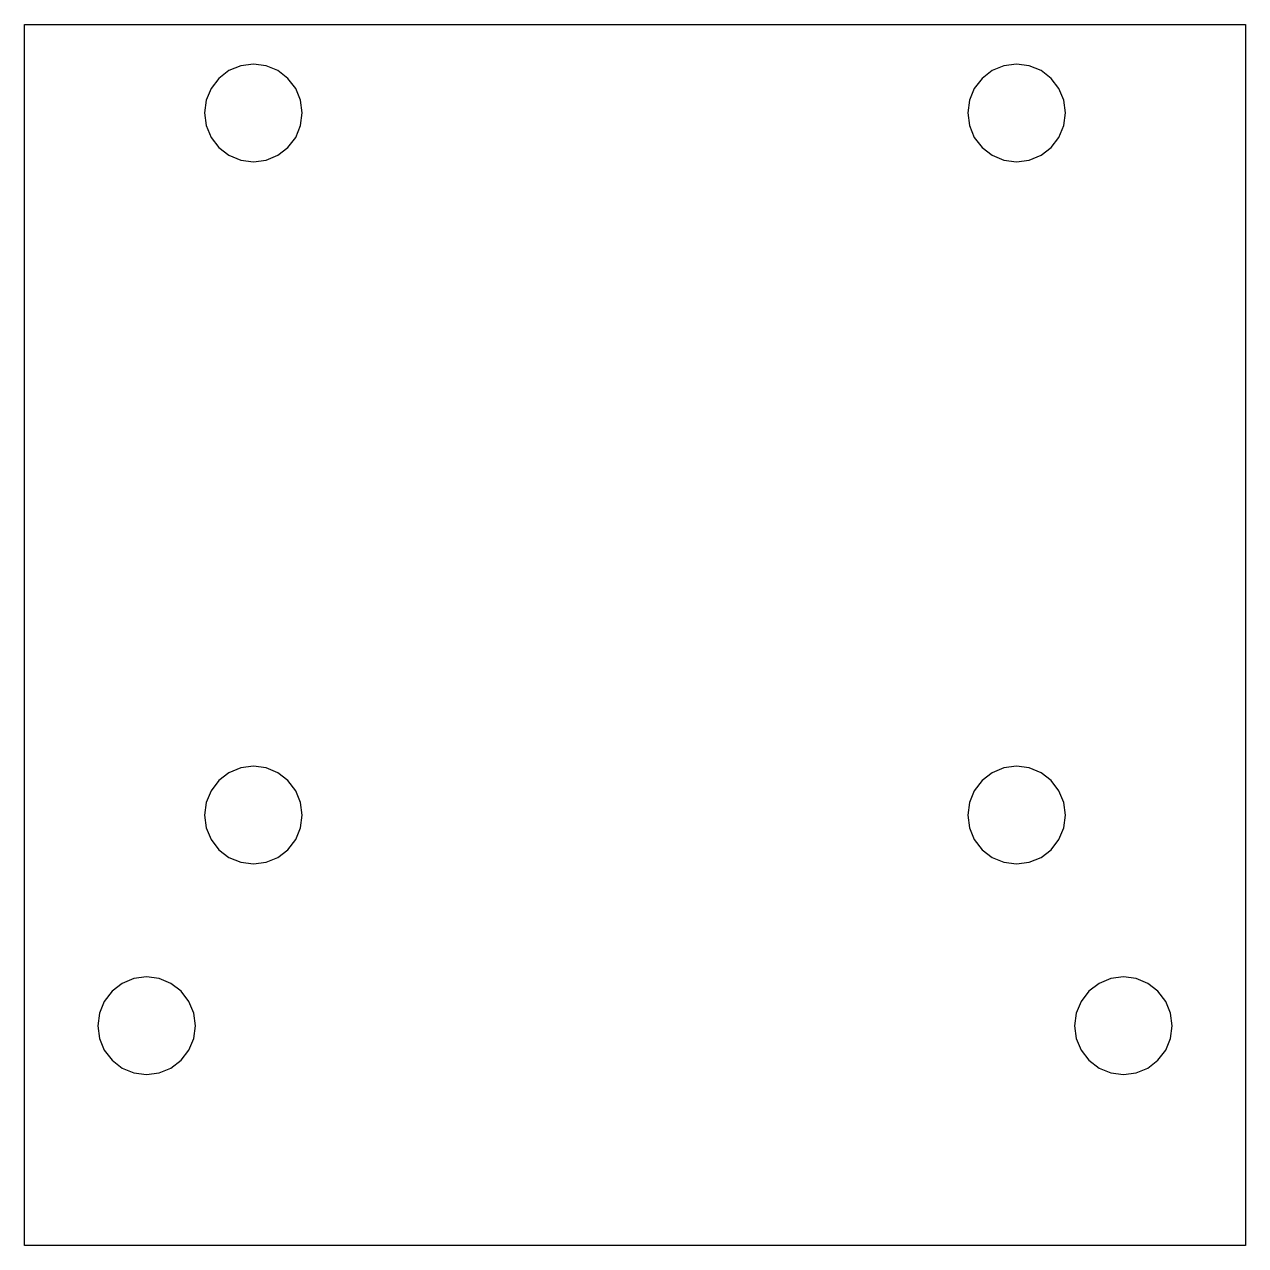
# Model space of a CAD drawing. Header units: metres. Extents: x -249.7 to -209.7, y -731.5 to -691.5.
import ezdxf

# ---------------------------------------------------------------- set-up
doc = ezdxf.new("R2010")
doc.units = ezdxf.units.M

msp = doc.modelspace()

# ---------------------------------------------------------------- linework, layer by layer
at = {"layer": 'Layer0'}
for points in [[(-249.738, -691.481, 0), (-209.738, -691.481, 0), (-209.738, -731.481, 0), (-249.738, -731.481, 0), (-249.738, -691.481, 0)], [(-243.784, -694.795, 0), (-243.624, -695.181, 0), (-243.37, -695.513, 0), (-243.038, -695.767, 0), (-242.652, -695.927, 0), (-242.238, -695.981, 0), (-241.824, -695.927, 0), (-241.438, -695.767, 0), (-241.107, -695.513, 0), (-240.852, -695.181, 0), (-240.693, -694.795, 0), (-240.638, -694.381, 0), (-240.693, -693.967, 0), (-240.852, -693.581, 0), (-241.107, -693.25, 0), (-241.438, -692.996, 0), (-241.824, -692.836, 0), (-242.238, -692.781, 0), (-242.652, -692.836, 0), (-243.038, -692.996, 0), (-243.37, -693.25, 0), (-243.624, -693.581, 0), (-243.784, -693.967, 0), (-243.838, -694.381, 0), (-243.784, -694.795, 0)], [(-215.693, -693.967, 0), (-215.852, -693.581, 0), (-216.107, -693.25, 0), (-216.438, -692.996, 0), (-216.824, -692.836, 0), (-217.238, -692.781, 0), (-217.652, -692.836, 0), (-218.038, -692.996, 0), (-218.37, -693.25, 0), (-218.624, -693.581, 0), (-218.784, -693.967, 0), (-218.838, -694.381, 0), (-218.784, -694.795, 0), (-218.624, -695.181, 0), (-218.37, -695.513, 0), (-218.038, -695.767, 0), (-217.652, -695.927, 0), (-217.238, -695.981, 0), (-216.824, -695.927, 0), (-216.438, -695.767, 0), (-216.107, -695.513, 0), (-215.852, -695.181, 0), (-215.693, -694.795, 0), (-215.638, -694.381, 0), (-215.693, -693.967, 0)], [(-243.038, -715.996, 0), (-243.369, -716.25, 0), (-243.624, -716.581, 0), (-243.784, -716.967, 0), (-243.838, -717.381, 0), (-243.784, -717.795, 0), (-243.624, -718.181, 0), (-243.369, -718.513, 0), (-243.038, -718.767, 0), (-242.652, -718.927, 0), (-242.238, -718.981, 0), (-241.824, -718.927, 0), (-241.438, -718.767, 0), (-241.107, -718.513, 0), (-240.852, -718.181, 0), (-240.693, -717.795, 0), (-240.638, -717.381, 0), (-240.693, -716.967, 0), (-240.852, -716.581, 0), (-241.107, -716.25, 0), (-241.438, -715.996, 0), (-241.824, -715.836, 0), (-242.238, -715.781, 0), (-242.652, -715.836, 0), (-243.038, -715.996, 0)], [(-216.824, -715.836, 0), (-217.238, -715.781, 0), (-217.652, -715.836, 0), (-218.038, -715.996, 0), (-218.369, -716.25, 0), (-218.624, -716.581, 0), (-218.784, -716.967, 0), (-218.838, -717.381, 0), (-218.784, -717.795, 0), (-218.624, -718.181, 0), (-218.369, -718.513, 0), (-218.038, -718.767, 0), (-217.652, -718.927, 0), (-217.238, -718.981, 0), (-216.824, -718.927, 0), (-216.438, -718.767, 0), (-216.107, -718.513, 0), (-215.852, -718.181, 0), (-215.693, -717.795, 0), (-215.638, -717.381, 0), (-215.693, -716.967, 0), (-215.852, -716.581, 0), (-216.107, -716.25, 0), (-216.438, -715.996, 0), (-216.824, -715.836, 0)], [(-244.138, -724.281, 0), (-244.193, -723.867, 0), (-244.352, -723.481, 0), (-244.607, -723.15, 0), (-244.938, -722.896, 0), (-245.324, -722.736, 0), (-245.738, -722.681, 0), (-246.152, -722.736, 0), (-246.538, -722.896, 0), (-246.869, -723.15, 0), (-247.124, -723.481, 0), (-247.284, -723.867, 0), (-247.338, -724.281, 0), (-247.284, -724.695, 0), (-247.124, -725.081, 0), (-246.869, -725.413, 0), (-246.538, -725.667, 0), (-246.152, -725.827, 0), (-245.738, -725.881, 0), (-245.324, -725.827, 0), (-244.938, -725.667, 0), (-244.607, -725.413, 0), (-244.352, -725.081, 0), (-244.193, -724.695, 0), (-244.138, -724.281, 0)], [(-212.193, -724.695, 0), (-212.138, -724.281, 0), (-212.193, -723.867, 0), (-212.352, -723.481, 0), (-212.607, -723.15, 0), (-212.938, -722.896, 0), (-213.324, -722.736, 0), (-213.738, -722.681, 0), (-214.152, -722.736, 0), (-214.538, -722.896, 0), (-214.869, -723.15, 0), (-215.124, -723.481, 0), (-215.284, -723.867, 0), (-215.338, -724.281, 0), (-215.284, -724.695, 0), (-215.124, -725.081, 0), (-214.869, -725.413, 0), (-214.538, -725.667, 0), (-214.152, -725.827, 0), (-213.738, -725.881, 0), (-213.324, -725.827, 0), (-212.938, -725.667, 0), (-212.607, -725.413, 0), (-212.352, -725.081, 0), (-212.193, -724.695, 0)]]:
    msp.add_polyline3d(points, dxfattribs=at)

doc.saveas('drawing.dxf')
